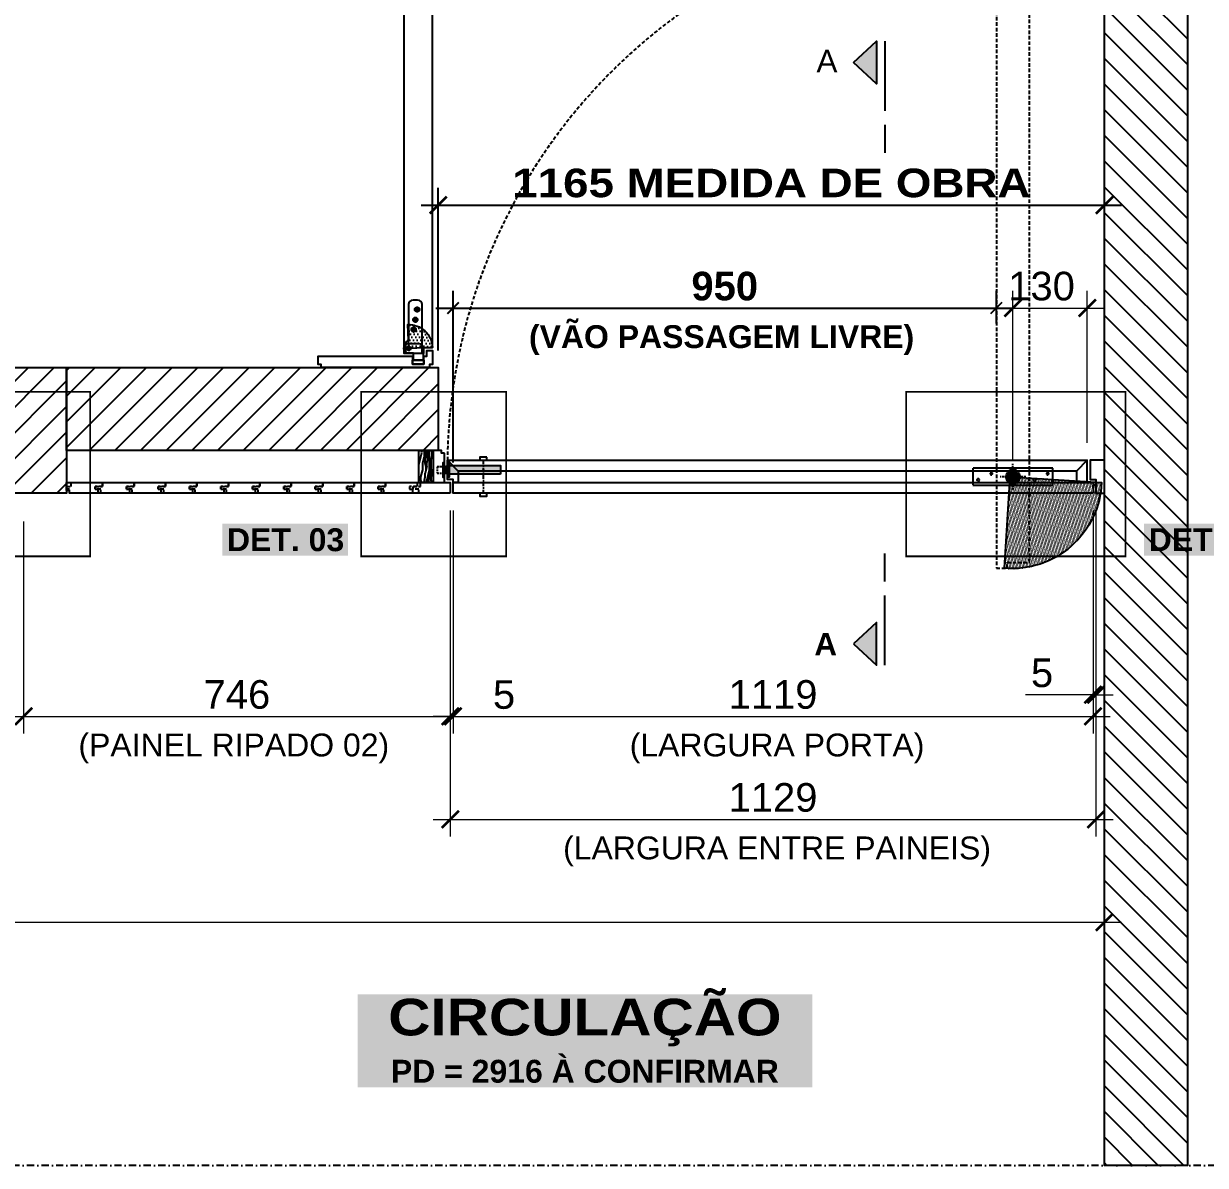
# Model space of a CAD drawing. Header units: millimetres. Extents: x -63251 to 507826, y 5339 to 217512.
# Drawn here: x 162408 to 164475, y 90783 to 92779 of the extents above; entities that cross this region are included whole.
import ezdxf

# ---------------------------------------------------------------- set-up
doc = ezdxf.new("R2010")
doc.units = ezdxf.units.MM
doc.header["$PDMODE"] = 3
for name, pattern in [('CONTINU', [0]), ('TRAÇO 1-1', [9.524999999999995, 6.349999999999998, -3.174999999999998]), ('TRAÇO E PONTO 1-1', [25.399999999999995, 12.7, -6.349999999999998, 0, -6.349999999999998])]:
    doc.linetypes.add(name, pattern=pattern)
for name, color, linetype in [('A-ANNO-DIMS', 7, 'Continuous'), ('COTAS', 9, 'Continuous'), ('DB 1475.24 - Amanda Rosales e Bruno Haidar - Terreo - Obra$0$ARQ-PISO-01', 8, 'Continuous'), ('DETALHE', 10, 'Continuous'), ('FERRAGEM', 3, 'Continuous'), ('HACHURA', 21, 'Continuous'), ('LAYOUT', 4, 'Continuous'), ('MARCENARIA', 4, 'Continuous'), ('MARCENARIA . M', 4, 'Continuous'), ('PAREDE', 94, 'Continuous'), ('PROJEÇÃO', 8, 'Continuous'), ('TEXTO', 105, 'Continuous'), ('TEXTO TRAÇO PONTO', 105, 'TRAÇO E PONTO 1-1')]:
    doc.layers.add(name, color=color, linetype=linetype)
doc.layers.add('ARQ-COTA', color=12, linetype='Continuous', lineweight=9)
doc.styles.add('MEDIDA OFICIAL', font='ariblk.ttf')
doc.styles.add('PADRÃO', font='arial.ttf')
doc.styles.add('PADRÃO NEGRITO', font='arialbd.ttf')
doc.dimstyles.new('1-20', dxfattribs={"dimscale": 20, "dimtxt": 2.5, "dimasz": 1.5, "dimexe": 1.5, "dimexo": 1.5, "dimtad": 1, "dimtxsty": 'PADRÃO', "dimblk": 'ARCHTICK', "dimcen": 2.5, "dimdle": 1.5, "dimclrd": 9, "dimclre": 9, "dimclrt": 6, "dimadec": 0, "dimazin": 0, "dimtfac": 1, "dimtmove": 0, "dimatfit": 3, "dimfxl": 1.25, "dimlwd": -1, "dimlwe": -1, "dimarcsym": 0})
doc.dimstyles.new('1-20 key pad', dxfattribs={"dimscale": 20, "dimtxt": 2.5, "dimasz": 1, "dimexe": 1.5, "dimexo": 1.5, "dimtad": 1, "dimtxsty": 'PADRÃO NEGRITO', "dimblk": 'ARCHTICK', "dimcen": 2.5, "dimdle": 1.5, "dimclrd": 9, "dimclre": 9, "dimclrt": 102, "dimazin": 0, "dimtfac": 1, "dimtmove": 0, "dimatfit": 3, "dimfxl": 1.25, "dimlwd": -1, "dimlwe": -1, "dimarcsym": 0})
doc.dimstyles.new('Med. Ofic.1-20', dxfattribs={"dimscale": 20, "dimtxt": 2.5, "dimasz": 1.5, "dimexe": 1.5, "dimexo": 1.5, "dimtad": 1, "dimtxsty": 'MEDIDA OFICIAL', "dimblk": 'ARCHTICK', "dimcen": 2.5, "dimdle": 1.5, "dimclrd": 9, "dimclre": 9, "dimclrt": 10, "dimadec": 0, "dimazin": 0, "dimtfac": 1, "dimtmove": 0, "dimatfit": 3, "dimfxl": 1.25, "dimlwd": -1, "dimlwe": -1, "dimarcsym": 0})

# ---------------------------------------------------------------- blocks, each defined once
blk = doc.blocks.new('*U131')
at = {"layer": 'MARCENARIA', "color": 8, "linetype": 'TRAÇO 1-1'}
blk.add_lwpolyline([(20.99999998696148, -2.499999990686774), (20.99999998696148, -9.499999998137355), (-33.99999999441206, -9.499999998137355), (-33.99999999441206, -2.499999990686774), (-21.00000002421439, -2.499999990686774), (-21.00000002421439, 2.500000009313226), (-25.99999998696148, 2.500000009313226), (-25.99999998696148, 9.499999998137355), (23.99999997578561, 9.499999998137355), (23.99999997578561, 2.500000009313226), (33.99999999441206, 2.500000009313226), (33.99999999441206, -2.499999990686774)], close=True, dxfattribs=at)
blk = doc.blocks.new('*U132')
at = {"layer": 'MARCENARIA', "color": 0, "linetype": 'ByBlock', "lineweight": -2, "transparency": 16777216}
for p in [(0, 0), (55, 0), (110, 0), (165, 0), (220, 0), (275, 0), (330, 0), (385, 0), (440, 0), (495, 0)]:
    blk.add_blockref('*U131', p, dxfattribs=at)
blk = doc.blocks.new('pivo geris')
at = {"transparency": 33554636}
h = blk.add_hatch(dxfattribs=at)
h.set_pattern_fill('DOTS', color=254)
h.set_pattern_definition([(0, (-34510.69790847076, -14758.76959455385), (0.79375, 1.5875), [0, -1.5875])])
edge = h.paths.add_edge_path()
edge.add_arc((2.328306436538696e-08, 0), 12.5, 0, 360)
at = {"layer": 'FERRAGEM', "color": 102, "linetype": 'TRAÇO 1-1', "ltscale": 0.1}
blk.add_lwpolyline([(-70.00000000005821, 14.99999999999636), (69.99999999994179, 14.99999999999636), (69.99999999994179, -15.00000000000364), (-70.00000000005821, -15.00000000000364)], close=True, dxfattribs=at)
for centre, radius in [((-60.75000000005821, 5.750000000021828), 2.25), ((-5.820766091346741e-11, 0), 12.5), ((-5.820766091346741e-11, 0), 7), ((37.75000017491402, 5.750000000021828), 2.25), ((-37.75000000005821, -5.750000000003638), 2.25), ((60.75000017491402, -5.750000000003638), 2.25)]:
    blk.add_circle(centre, radius, dxfattribs=at)
at = {"layer": 'LAYOUT', "color": 10, "linetype": 'TRAÇO 1-1', "ltscale": 0.5}
for p, q in [((-5.820766091346741e-11, -22.5), (-5.820766091346741e-11, 22.5)), ((-22.50000000005821, 0), (22.49999999994179, 0))]:
    blk.add_line(p, q, dxfattribs=at)
blk = doc.blocks.new('_ArchTick')
at = {"color": 0, "linetype": 'ByBlock', "const_width": 0.15}
blk.add_lwpolyline([(-0.5, -0.5), (0.5, 0.5)], dxfattribs=at)
blk = doc.blocks.new('*D133')
at = {"layer": 'ARQ-COTA', "color": 9, "transparency": 16777216}
for p, q in [((163154.0813350565, 91927.71500886959), (163154.0813350565, 91537.71473411085)), ((163159.0813350845, 91927.71500887926), (163159.0813350845, 91537.71473411085)), ((163154.0813350565, 91567.71473411085), (163124.0813350565, 91567.71473411085)), ((163154.0813350565, 91567.71473411085), (163159.0813350845, 91567.71473411085)), ((163159.0813350845, 91567.71473411085), (163277.2327675538, 91567.71473411085))]:
    blk.add_line(p, q, dxfattribs=at)
at = {"layer": 'Defpoints', "color": 0, "transparency": 16777216}
for p in [(163154.0813350565, 91957.71500886959), (163159.0813350845, 91957.71500887926), (163159.0813350845, 91567.71473411085)]:
    blk.add_point(p, dxfattribs=at)
at = {"layer": 'ARQ-COTA', "color": 9, "transparency": 16777216, "xscale": 30, "yscale": 30, "zscale": 30}
blk.add_blockref('_ArchTick', (163154.0813350565, 91567.71473411085), dxfattribs=at)
at = {"layer": 'ARQ-COTA', "color": 9, "transparency": 16777216, "xscale": 30, "yscale": 30, "zscale": 30, "rotation": 180}
blk.add_blockref('_ArchTick', (163159.0813350845, 91567.71473411085), dxfattribs=at)
at = {"layer": 'ARQ-COTA', "color": 6, "transparency": 16777216, "insert": (163248.1570513192, 91605.64106426091), "char_height": 50, "attachment_point": 5, "style": 'PADRÃO'}
blk.add_mtext('5', dxfattribs=at)
blk = doc.blocks.new('*D134')
at = {"layer": 'ARQ-COTA', "color": 9, "transparency": 16777216}
for p, q in [((163159.0813350845, 91927.71500887926), (163159.0813350845, 91537.71473411085)), ((164278.0807121345, 91927.7150088793), (164278.0807121345, 91537.71473411085)), ((163129.0813350845, 91567.71473411085), (164308.0807121345, 91567.71473411085))]:
    blk.add_line(p, q, dxfattribs=at)
at = {"layer": 'Defpoints', "color": 0, "transparency": 16777216}
for p in [(163159.0813350845, 91957.71500887926), (164278.0807121345, 91957.7150088793), (164278.0807121345, 91567.71473411085)]:
    blk.add_point(p, dxfattribs=at)
at = {"layer": 'ARQ-COTA', "color": 9, "transparency": 16777216, "xscale": 30, "yscale": 30, "zscale": 30, "rotation": 180}
blk.add_blockref('_ArchTick', (163159.0813350845, 91567.71473411085), dxfattribs=at)
at = {"layer": 'ARQ-COTA', "color": 9, "transparency": 16777216, "xscale": 30, "yscale": 30, "zscale": 30}
blk.add_blockref('_ArchTick', (164278.0807121345, 91567.71473411085), dxfattribs=at)
at = {"layer": 'ARQ-COTA', "color": 6, "transparency": 16777216, "insert": (163718.5810236095, 91605.74338349694), "char_height": 50, "attachment_point": 5, "style": 'PADRÃO'}
blk.add_mtext('1119', dxfattribs=at)
blk = doc.blocks.new('*D135')
at = {"layer": 'ARQ-COTA', "color": 9, "transparency": 16777216}
for p, q in [((164278.0807121345, 91927.7150088793), (164278.0807121345, 91575.64106426085)), ((164283.0807121342, 91927.7150088793), (164283.0807121342, 91575.64106426085)), ((164278.0807121345, 91605.64106426085), (164159.9292796651, 91605.64106426085)), ((164283.0807121342, 91605.64106426085), (164278.0807121345, 91605.64106426085)), ((164283.0807121342, 91605.64106426085), (164313.0807121342, 91605.64106426085))]:
    blk.add_line(p, q, dxfattribs=at)
at = {"layer": 'Defpoints', "color": 0, "transparency": 16777216}
for p in [(164278.0807121345, 91957.7150088793), (164283.0807121342, 91957.7150088793), (164283.0807121342, 91605.64106426085)]:
    blk.add_point(p, dxfattribs=at)
at = {"layer": 'ARQ-COTA', "color": 9, "transparency": 16777216, "xscale": 30, "yscale": 30, "zscale": 30}
blk.add_blockref('_ArchTick', (164278.0807121345, 91605.64106426085), dxfattribs=at)
at = {"layer": 'ARQ-COTA', "color": 9, "transparency": 16777216, "xscale": 30, "yscale": 30, "zscale": 30, "rotation": 180}
blk.add_blockref('_ArchTick', (164283.0807121342, 91605.64106426085), dxfattribs=at)
at = {"layer": 'ARQ-COTA', "color": 6, "transparency": 16777216, "insert": (164189.0049958998, 91643.56739441091), "char_height": 50, "attachment_point": 5, "style": 'PADRÃO'}
blk.add_mtext('5', dxfattribs=at)
blk = doc.blocks.new('*D136')
at = {"layer": 'ARQ-COTA', "color": 9, "transparency": 16777216}
for p, q in [((163154.0813350565, 91927.71500886959), (163154.0813350565, 91357.71473411085)), ((164283.0807121342, 91927.7150088793), (164283.0807121342, 91357.71473411085)), ((163124.0813350565, 91387.71473411085), (164313.0807121342, 91387.71473411085))]:
    blk.add_line(p, q, dxfattribs=at)
at = {"layer": 'Defpoints', "color": 0, "transparency": 16777216}
for p in [(163154.0813350565, 91957.71500886959), (164283.0807121342, 91957.7150088793), (164283.0807121342, 91387.71473411085)]:
    blk.add_point(p, dxfattribs=at)
at = {"layer": 'ARQ-COTA', "color": 9, "transparency": 16777216, "xscale": 30, "yscale": 30, "zscale": 30, "rotation": 180}
blk.add_blockref('_ArchTick', (163154.0813350565, 91387.71473411085), dxfattribs=at)
at = {"layer": 'ARQ-COTA', "color": 9, "transparency": 16777216, "xscale": 30, "yscale": 30, "zscale": 30}
blk.add_blockref('_ArchTick', (164283.0807121342, 91387.71473411085), dxfattribs=at)
at = {"layer": 'ARQ-COTA', "color": 6, "transparency": 16777216, "insert": (163718.5810235954, 91425.74338349694), "char_height": 50, "attachment_point": 5, "style": 'PADRÃO'}
blk.add_mtext('1129', dxfattribs=at)
blk = doc.blocks.new('*D137')
at = {"layer": 'A-ANNO-DIMS', "color": 9, "transparency": 16777216}
for p, q in [((163159.0813350845, 92011.71500873026), (163159.0813350845, 92311.70435554524)), ((164109.0811181402, 92254.69778668442), (164109.0811181402, 92311.70435554524)), ((163129.0813350845, 92281.70435554524), (164139.0811181402, 92281.70435554524))]:
    blk.add_line(p, q, dxfattribs=at)
at = {"layer": 'Defpoints', "color": 0, "transparency": 16777216}
for p in [(164109.0811181402, 92281.70435554524), (164109.0811181402, 92224.69778668442, 1.586003218996954e-08), (163159.0813350845, 91981.71500873026, 1.586003218996954e-08)]:
    blk.add_point(p, dxfattribs=at)
at = {"layer": 'A-ANNO-DIMS', "color": 9, "transparency": 16777216, "xscale": 20, "yscale": 20, "zscale": 20, "rotation": 180}
blk.add_blockref('_ArchTick', (163159.0813350845, 92281.70435554524), dxfattribs=at)
at = {"layer": 'A-ANNO-DIMS', "color": 9, "transparency": 16777216, "xscale": 20, "yscale": 20, "zscale": 20}
blk.add_blockref('_ArchTick', (164109.0811181402, 92281.70435554524), dxfattribs=at)
at = {"layer": 'A-ANNO-DIMS', "color": 102, "transparency": 16777216, "insert": (163634.0812266124, 92319.75005813733), "char_height": 50, "attachment_point": 5, "style": 'PADRÃO NEGRITO'}
blk.add_mtext('950', dxfattribs=at)
blk = doc.blocks.new('*D138')
at = {"layer": 'Defpoints', "color": 0, "transparency": 16777216}
for p in [(164298.0807121344, 92461.70435554536), (164298.0807121344, 92417.21760920004, 1.586003218996954e-08), (163133.0807121345, 92177.71500888334, 1.586003218996954e-08)]:
    blk.add_point(p, dxfattribs=at)
at = {"layer": 'MARCENARIA', "color": 9, "transparency": 16777216}
for p, q in [((163133.0807121345, 92207.71500888334), (163133.0807121345, 92491.70435554536)), ((164298.0807121344, 92447.21760920004), (164298.0807121344, 92491.70435554536))]:
    blk.add_line(p, q, dxfattribs=at)
at = {"layer": 'MARCENARIA', "color": 9, "linetype": 'Continuous', "transparency": 16777216}
blk.add_line((163103.0807121345, 92461.70435554536), (164328.0807121344, 92461.70435554536), dxfattribs=at)
at = {"layer": 'MARCENARIA', "color": 9, "transparency": 16777216, "xscale": 30, "yscale": 30, "zscale": 30, "rotation": 180}
blk.add_blockref('_ArchTick', (163133.0807121345, 92461.70435554536), dxfattribs=at)
at = {"layer": 'MARCENARIA', "color": 9, "transparency": 16777216, "xscale": 30, "yscale": 30, "zscale": 30}
blk.add_blockref('_ArchTick', (164298.0807121344, 92461.70435554536), dxfattribs=at)
at = {"layer": 'MARCENARIA', "color": 10, "transparency": 16777216, "insert": (163715.5807121344, 92500.0570158455), "char_height": 50, "attachment_point": 5, "style": 'MEDIDA OFICIAL'}
blk.add_mtext('1165 MEDIDA DE OBRA', dxfattribs=at)
blk = doc.blocks.new('*D139')
at = {"layer": 'ARQ-COTA', "color": 9, "transparency": 16777216}
for p, q in [((163154.0813350845, 91927.71500887926), (163154.0813350845, 91537.71473411085)), ((162408.0797297836, 91908.71500888302), (162408.0797297836, 91537.71473411085)), ((162378.0797297836, 91567.71473411085), (163184.0813350845, 91567.71473411085))]:
    blk.add_line(p, q, dxfattribs=at)
at = {"layer": 'Defpoints', "color": 0, "transparency": 16777216}
for p in [(162408.0797297836, 91938.71500888302), (163154.0813350845, 91957.71500887926), (163154.0813350845, 91567.71473411085)]:
    blk.add_point(p, dxfattribs=at)
at = {"layer": 'ARQ-COTA', "color": 9, "transparency": 16777216, "xscale": 30, "yscale": 30, "zscale": 30, "rotation": 180}
blk.add_blockref('_ArchTick', (162408.0797297836, 91567.71473411085), dxfattribs=at)
at = {"layer": 'ARQ-COTA', "color": 9, "transparency": 16777216, "xscale": 30, "yscale": 30, "zscale": 30}
blk.add_blockref('_ArchTick', (163154.0813350845, 91567.71473411085), dxfattribs=at)
at = {"layer": 'ARQ-COTA', "color": 6, "transparency": 16777216, "insert": (162781.080532434, 91605.74338349694), "char_height": 50, "attachment_point": 5, "style": 'PADRÃO'}
blk.add_mtext('746', dxfattribs=at)
blk = doc.blocks.new('*D141')
at = {"layer": 'ARQ-COTA', "color": 9, "transparency": 16777216}
for p, q in [((158768.0803779795, 91312.71473411095), (158768.0803779795, 91177.71473411085)), ((164298.0807121345, 91297.40933781856), (164298.0807121345, 91177.71473411085)), ((158738.0803779795, 91207.71473411085), (164328.0807121345, 91207.71473411085))]:
    blk.add_line(p, q, dxfattribs=at)
at = {"layer": 'Defpoints', "color": 0, "transparency": 16777216}
for p in [(158768.0803779795, 91342.71473411095), (164298.0807121345, 91327.40933781856), (164298.0807121345, 91207.71473411085)]:
    blk.add_point(p, dxfattribs=at)
at = {"layer": 'ARQ-COTA', "color": 9, "transparency": 16777216, "xscale": 30, "yscale": 30, "zscale": 30, "rotation": 180}
blk.add_blockref('_ArchTick', (158768.0803779795, 91207.71473411085), dxfattribs=at)
at = {"layer": 'ARQ-COTA', "color": 9, "transparency": 16777216, "xscale": 30, "yscale": 30, "zscale": 30}
blk.add_blockref('_ArchTick', (164298.0807121345, 91207.71473411085), dxfattribs=at)
at = {"layer": 'ARQ-COTA', "color": 6, "transparency": 16777216, "insert": (161533.080545057, 91245.76043670294), "char_height": 50, "attachment_point": 5, "style": 'PADRÃO'}
blk.add_mtext('5530', dxfattribs=at)
blk = doc.blocks.new('C 06')
at = {"layer": 'TEXTO', "linetype": 'CONTINU'}
blk.add_hatch(color=8, dxfattribs=at).paths.add_polyline_path([(-1945.967644206739, 2712.499006905159), (-1941.983608705104, 2708.198454997069), (-1937.99957320347, 2712.499006905159)])
for p, q in [((-1953.599573203388, 2714.059006905186), (-1958.799573203428, 2714.059006905186)), ((-1937.99957320347, 2714.059006905186), (-1950.99957320344, 2714.059006905186))]:
    blk.add_line(p, q, dxfattribs=at)
blk.add_lwpolyline([(-1941.983608705104, 2708.198454997069), (-1937.99957320347, 2712.499006905159), (-1945.967644206739, 2712.499006905159)], close=True, dxfattribs=at)
blk = doc.blocks.new('*D339')
at = {"layer": 'ARQ-COTA', "color": 9, "transparency": 16777216}
for p, q in [((164138.0807121345, 92016.7147341073), (164138.0807121345, 92311.70435554524)), ((164268.080089203, 92045.71473710948), (164268.080089203, 92311.70435554524)), ((164108.0807121345, 92281.70435554524), (164298.080089203, 92281.70435554524))]:
    blk.add_line(p, q, dxfattribs=at)
at = {"layer": 'Defpoints', "color": 0, "transparency": 16777216}
for p in [(164268.080089203, 92281.70435554524), (164268.080089203, 92015.71473710948), (164138.0807121345, 91986.7147341073)]:
    blk.add_point(p, dxfattribs=at)
at = {"layer": 'ARQ-COTA', "color": 9, "transparency": 16777216, "xscale": 30, "yscale": 30, "zscale": 30, "rotation": 180}
blk.add_blockref('_ArchTick', (164138.0807121345, 92281.70435554524), dxfattribs=at)
at = {"layer": 'ARQ-COTA', "color": 9, "transparency": 16777216, "xscale": 30, "yscale": 30, "zscale": 30}
blk.add_blockref('_ArchTick', (164268.080089203, 92281.70435554524), dxfattribs=at)
at = {"layer": 'ARQ-COTA', "color": 6, "transparency": 16777216, "insert": (164188.0804006687, 92319.75005813733), "char_height": 50, "attachment_point": 5, "style": 'PADRÃO'}
blk.add_mtext('130', dxfattribs=at)

msp = doc.modelspace()

# ---------------------------------------------------------------- hatches: boundary and pattern name
at = {"layer": 'DB 1475.24 - Amanda Rosales e Bruno Haidar - Terreo - Obra$0$ARQ-PISO-01'}
h = msp.add_hatch(dxfattribs=at)
h.set_pattern_fill('ANSI31', color=256, scale=10, angle=270)
h.set_pattern_definition([(315, (61409.52357662536, 245671.2276514949), (22.45064030267289, 22.45064030267287), [])])
h.paths.add_polyline_path([(164443.0807121344, 93257.71500888333), (164298.0807121344, 93257.71500888333), (164298.0807121345, 90782.71500888326), (164443.0807121345, 90782.71500888326)])
h = msp.add_hatch(dxfattribs=at)
h.set_pattern_fill('ANSI31', color=256, scale=10, angle=360)
h.set_pattern_definition([(45, (-3692.028551281604, 335.7259495370963), (-22.45064030267288, 22.45064030267289), [])])
h.paths.add_polyline_path([(162483.0807121345, 92177.71500888327), (162348.0807121345, 92177.71500888321), (162348.0807121345, 91957.71500888315), (162483.0807121345, 91957.71500888321)])
h = msp.add_hatch(dxfattribs=at)
h.set_pattern_fill('ANSI31', color=256, scale=10, angle=360)
h.set_pattern_definition([(45, (9344.834803660982, -10855.84212662582), (-22.45064030267288, 22.45064030267289), [])])
h.paths.add_polyline_path([(163133.0807121345, 92032.71500888332), (163133.0807121345, 92177.71500888334), (162483.0807121345, 92177.71500888327), (162483.0807121345, 92032.71500888324)])
at = {"layer": 'FERRAGEM', "ltscale": 0.3}
h = msp.add_hatch(dxfattribs=at)
h.set_pattern_fill('DOTS', color=254, scale=0.7500000000000001, angle=180)
h.set_pattern_definition([(180, (61975.34686639336, 247805.0161734922), (-0.5953125000000005, -1.190625), [0, -1.190625])])
h.paths.add_polyline_path([(163144.0807121531, 92011.21501314647), (163141.0807121531, 92011.21501314647), (163141.080712153, 91986.2150131465), (163144.080712153, 91986.2150131465)])
h = msp.add_hatch(dxfattribs=at)
h.set_pattern_fill('DOTS', color=254, scale=0.7500000000000001, angle=180)
h.set_pattern_definition([(180, (284978.2009985559, 121321.619933094), (-0.5953125000000011, -1.190624999999999), [0, -1.190625])])
h.paths.add_polyline_path([(163149.9307121531, 92001.06224523978, 0.2887014688389458), (163145.930712153, 92002.71794938129), (163145.930712153, 92004.35925800297, -0.1879684351344374), (163149.9307121531, 92003.33491574287)])
h.paths.add_polyline_path([(163149.053212153, 92001.96401314648), (163145.930712153, 92001.96401314648), (163145.930712153, 92002.71794938129, -0.2061390597281576)], flags=17)
h.paths.add_polyline_path([(163149.9307121531, 91996.36778105314, -0.07792489231585041), (163149.0532121531, 91995.46601314646), (163145.930712153, 91995.46601314646), (163145.930712153, 91997.25730650751, 0.5497190547837687), (163148.2274127134, 91998.71501314647, 0.5497190547687419), (163145.930712153, 92000.17271978552), (163145.930712153, 92001.96401314648), (163149.053212153, 92001.96401314648, -0.07792489232026405), (163149.9307121531, 92001.06224523978)])
h.paths.add_polyline_path([(163148.2274127134, 91998.71501314647, -0.5497190547837687), (163145.930712153, 91997.25730650751), (163145.930712153, 92000.17271978552, -0.549719054769267)], flags=17)
h.paths.add_polyline_path([(163145.930712153, 91994.71207691166), (163145.930712153, 91995.46601314646), (163149.0532121531, 91995.46601314646, -0.2061390597358668)], flags=17)
h.paths.add_polyline_path([(163149.9307121531, 91994.09511055013, -0.1879684351448442), (163145.930712153, 91993.07076828998), (163145.930712153, 91994.71207691166, 0.2887014688423066), (163149.9307121531, 91996.36778105314), (163149.9307121531, 91995.46601314646)])
at = {"layer": 'HACHURA', "ltscale": 0.3}
h = msp.add_hatch(dxfattribs=at)
h.set_pattern_fill('LEGNO1', color=8, scale=60, angle=90, pattern_type=2)
h.set_pattern_definition([(90, (-641.6539850912523, 10212.77357252499), (-60, 3.67394039744206e-15), [12, -18, 6, -24]), (90, (-643.1539850912523, 10254.77357252499), (-60, 3.67394039744206e-15), [12, -48]), (90, (-646.1539850912523, 10248.77357252499), (-60, 3.67394039744206e-15), [6, -54]), (90, (-647.6539850912523, 10215.77357252499), (-60, 3.67394039744206e-15), [3, -42, 3, -12]), (90, (-650.6539850912523, 10236.77357252499), (-60, 3.67394039744206e-15), [12, -18, 3, -27]), (90, (-652.1539850912523, 10221.77357252499), (-60, 3.67394039744206e-15), [9, -51]), (90, (-653.6539850912523, 10236.77357252499), (-60, 3.67394039744206e-15), [18, -42]), (90, (-655.1539850912523, 10218.77357252499), (-60, 3.67394039744206e-15), [12, -48]), (90, (-656.6539850912523, 10242.77357252499), (-60, 3.67394039744206e-15), [30, -30]), (90, (-659.6539850912523, 10224.77357252499), (-60, 3.67394039744206e-15), [6, -18, 12, -24]), (90, (-661.1539850912523, 10266.77357252499), (-60, 3.67394039744206e-15), [12, -48]), (90, (-662.6539850912523, 10254.77357252499), (-60, 3.67394039744206e-15), [6, -54]), (90, (-664.1539850912523, 10242.77357252499), (-60, 3.67394039744206e-15), [6, -54]), (90, (-665.6539850912523, 10212.77357252499), (-60, 3.67394039744206e-15), [12, -48]), (90, (-667.1539850912523, 10242.77357252499), (-60, 3.67394039744206e-15), [12, -48]), (90, (-670.1539850912523, 10242.77357252499), (-60, 3.67394039744206e-15), [12, -12, 12, -24]), (90, (-673.1539850912523, 10230.77357252499), (-60, 3.67394039744206e-15), [6, -30, 12, -12]), (90, (-674.6539850912523, 10242.77357252499), (-60, 3.67394039744206e-15), [18, -42]), (90, (-677.6539850912523, 10242.77357252499), (-60, 3.67394039744206e-15), [12, -48]), (90, (-679.1539850912523, 10218.77357252499), (-60, 3.67394039744206e-15), [18, -24, 6, -12]), (90, (-682.1539850912523, 10218.77357252499), (-60, 3.67394039744206e-15), [30, -30]), (90, (-683.6539850912523, 10254.77357252499), (-60, 3.67394039744206e-15), [6, -54]), (90, (-685.1539850912523, 10236.77357252499), (-60, 3.67394039744206e-15), [12, -48]), (90, (-686.6539850912523, 10224.77357252499), (-60, 3.67394039744206e-15), [6, -24, 6, -24]), (90, (-688.1539850912523, 10218.77357252499), (-60, 3.67394039744206e-15), [6, -18, 12, -24]), (90, (-689.6539850912523, 10230.77357252499), (-60, 3.67394039744206e-15), [6, -30, 6, -18]), (90, (-691.1539850912523, 10242.77357252499), (-60, 3.67394039744206e-15), [18, -42]), (90, (-694.1539850912523, 10218.77357252499), (-60, 3.67394039744206e-15), [12, -48]), (90, (-695.6539850912523, 10248.77357252499), (-60, 3.67394039744206e-15), [6, -54]), (90, (-697.1539850912523, 10260.77357252499), (-60, 3.67394039744206e-15), [6, -54]), (104.03624347, (-646.1539850912523, 10254.77357252499), (2.194258451816778e-09, 59.99999999828779), [6.180000000000001, -241.20633156]), (104.03624347, (-659.6539850912523, 10260.77357252499), (2.194258451816778e-09, 59.99999999828779), [6.180000000000001, -241.20633156]), (104.03624347, (-695.6539850912523, 10254.77357252499), (2.194258451816778e-09, 59.99999999828779), [6.180000000000001, -241.20633156]), (104.03624347, (-673.1539850912523, 10236.77357252499), (2.194258451816778e-09, 59.99999999828779), [6.180000000000001, -241.20633156]), (104.03624347, (-682.1539850912523, 10248.77357252499), (2.194258451816778e-09, 59.99999999828779), [6.180000000000001, -241.20633156]), (104.03624347, (-677.6539850912523, 10254.77357252499), (2.194258451816778e-09, 59.99999999828779), [6.180000000000001, -241.20633156]), (104.03624347, (-688.1539850912523, 10224.77357252499), (2.194258451816778e-09, 59.99999999828779), [6.180000000000001, -241.20633156]), (104.03624347, (-685.1539850912523, 10248.77357252499), (2.194258451816778e-09, 59.99999999828779), [6.180000000000001, -241.20633156]), (104.03624347, (-662.6539850912523, 10260.77357252499), (2.194258451816778e-09, 59.99999999828779), [12.36, -235.02633156]), (104.03624347, (-667.1539850912523, 10254.77357252499), (2.194258451816778e-09, 59.99999999828779), [12.36, -235.02633156]), (104.03624347, (-670.1539850912523, 10254.77357252499), (2.194258451816778e-09, 59.99999999828779), [12.36, -235.02633156]), (255.9637565300001, (-650.6539850912523, 10236.77357252499), (2.194271087950427e-09, -59.99999999828779), [6.180000000000001, -12.36, 6.180000000000001, -222.66633156]), (255.9637565300001, (-659.6539850912523, 10224.77357252499), (2.194271087950427e-09, -59.99999999828779), [6.180000000000001, -241.20633156]), (255.9637565300001, (-686.6539850912523, 10224.77357252499), (2.194271087950427e-09, -59.99999999828779), [12.36, -235.02633156]), (284.03624347, (-643.1539850912523, 10254.77357252499), (-2.194265113154926e-09, -59.99999999828779), [6.180000000000001, -241.20633156]), (75.96375652999997, (-643.1539850912523, 10266.77357252499), (-2.194236115925151e-09, 59.9999999982878), [6.180000000000001, -241.20633156]), (75.96375652999997, (-664.1539850912523, 10248.77357252499), (-2.194236115925151e-09, 59.9999999982878), [6.180000000000001, -241.20633156]), (75.96375652999997, (-674.6539850912523, 10260.77357252499), (-2.194236115925151e-09, 59.9999999982878), [6.180000000000001, -241.20633156]), (75.96375652999997, (-679.1539850912523, 10236.77357252499), (-2.194236115925151e-09, 59.9999999982878), [6.180000000000001, -241.20633156]), (75.96375652999997, (-686.6539850912523, 10230.77357252499), (-2.194236115925151e-09, 59.9999999982878), [6.180000000000001, -241.20633156]), (75.96375652999997, (-689.6539850912523, 10236.77357252499), (-2.194236115925151e-09, 59.9999999982878), [6.180000000000001, -241.20633156]), (75.96375652999997, (-679.1539850912523, 10236.77357252499), (-2.194236115925151e-09, 59.9999999982878), [6.180000000000001, -241.20633156]), (75.96375652999997, (-688.1539850912523, 10254.77357252499), (-2.194236115925151e-09, 59.9999999982878), [24.72, -222.66633156]), (75.96375652999997, (-647.6539850912523, 10218.77357252499), (-2.194236115925151e-09, 59.9999999982878), [24.72, -222.66633156]), (75.96375652999997, (-652.1539850912523, 10224.77357252499), (-2.194236115925151e-09, 59.9999999982878), [24.72, -222.66633156]), (75.96375652999997, (-655.1539850912523, 10230.77357252499), (-2.194236115925151e-09, 59.9999999982878), [6.180000000000001, -12.36, 12.36, -216.48633156]), (75.96375652999997, (-659.6539850912523, 10230.77357252499), (-2.194236115925151e-09, 59.9999999982878), [12.36, -12.36, 12.36, -210.30633156]), (75.96375652999997, (-665.6539850912523, 10224.77357252499), (-2.194236115925151e-09, 59.9999999982878), [24.72, -222.66633156]), (75.96375652999997, (-670.1539850912523, 10218.77357252499), (-2.194236115925151e-09, 59.9999999982878), [24.72, -222.66633156]), (75.96375652999997, (-673.1539850912523, 10218.77357252499), (-2.194236115925151e-09, 59.9999999982878), [24.72, -222.66633156]), (75.96375652999997, (-691.1539850912523, 10260.77357252499), (-2.194236115925151e-09, 59.9999999982878), [6.180000000000001, -241.20633156]), (75.96376753, (-697.1539850912523, 10266.77357252499), (-1.152136731818e-05, 59.99999999828668), [12.36, -235.02633156]), (75.96376753, (-694.1539850912523, 10230.77357252499), (-1.152136731818e-05, 59.99999999828668), [12.36, -235.02633156]), (75.96375753000005, (-641.6539850912523, 10224.77357252499), (-1.049391818098498e-06, 59.99999999828778), [24.72, -222.66633156]), (75.96375753000005, (-683.6539850912523, 10260.77357252499), (-1.049391818098498e-06, 59.99999999828778), [18.54, -228.84633156]), (75.96375753000005, (-679.1539850912523, 10266.77357252499), (-1.049391818098498e-06, 59.99999999828778), [37.08, -210.30633156])])
h.paths.add_polyline_path([(163124.0807121558, 91996.7150175664), (163124.0807127939, 92032.71500888332), (163099.0807127939, 92032.71500888332), (163099.0807127924, 91976.715008879), (163124.0807127924, 91976.71500887601)])
at = {"layer": 'HACHURA', "ltscale": 0.1}
h = msp.add_hatch(color=8, dxfattribs=at)
h.dxf.hatch_style = 1
h.paths.add_polyline_path([(163242.0805341126, 91991.21501314647), (163152.0805341126, 91991.21501314647), (163152.0805341126, 92006.21501314647), (163242.0805341126, 92006.21501314647)])
h.paths.add_polyline_path([(163149.080712153, 91986.2150131465), (163149.0807121531, 92011.2150131465), (163152.1555341125, 92011.2150131465), (163152.0805341126, 91986.2150131465)])
at = {"layer": 'MARCENARIA'}
h = msp.add_hatch(dxfattribs=at)
h.set_pattern_fill('DOTS', color=8, scale=0.5, angle=89.99999999999999)
h.set_pattern_definition([(90, (178116.8392957862, 58977.31362889498), (-0.7937499999999998, 0.3968750000000003), [0, -0.79375])])
edge = h.paths.add_edge_path()
edge.add_arc((163096.0647528539, 92279.21259772849), 4.000306503922528, 630, 990, ccw=False)
h = msp.add_hatch(dxfattribs=at)
h.set_pattern_fill('DOTS', color=8, scale=3.673915750624608, angle=115.5217806331207)
h.set_pattern_definition([(115.5217806331206, (192336.9939715473, 72930.94822256886), (-6.519674808681685, 0.118726659301281), [0, -5.83234125411655])])
h.paths.add_polyline_path([(163123.08042496, 92212.71587016918), (163081.5621172476, 92211.21571679176), (163080.0589926824, 92252.73391704187, -0.4142345229652519)])
h = msp.add_hatch(dxfattribs=at)
h.set_pattern_fill('DOTS', color=8, scale=0.5, angle=89.99999999999999)
h.set_pattern_definition([(90, (178110.8345537326, 59012.31409538013), (-0.7937499999999998, 0.3968750000000003), [0, -0.79375])])
edge = h.paths.add_edge_path()
edge.add_arc((163090.0600108003, 92244.21213124333), 3.997447665273352, 630, 990, ccw=False)
h = msp.add_hatch(dxfattribs=at)
h.set_pattern_fill('DOTS', color=8, scale=0.5, angle=89.99999999999999)
h.set_pattern_definition([(90, (178113.8374925416, 58995.31410037191), (-0.7937499999999998, 0.3968750000000003), [0, -0.79375])])
edge = h.paths.add_edge_path()
edge.add_arc((163093.0629496093, 92261.21212625156), 3.999412936503824, 630, 990, ccw=False)
h = msp.add_hatch(dxfattribs=at)
h.set_pattern_fill('DOTS', color=8, scale=0.5, angle=89.99999999999999)
h.set_pattern_definition([(90, (178102.3366601799, 59045.31050956238), (-0.7937499999999998, 0.3968750000000003), [0, -0.79375])])
edge = h.paths.add_edge_path()
edge.add_arc((163081.5621172475, 92211.2157170612), 3.500000067462679, 630, 990, ccw=False)
at = {"layer": 'MARCENARIA . M'}
h = msp.add_hatch(dxfattribs=at)
h.set_pattern_fill('DOTS', color=10, scale=1.734087002014537, angle=162.6157998987669)
h.set_pattern_definition([(162.6157998987666, (160969.6376357852, 49188.85567830757), (-2.136053900569608, -2.215872943351), [0, -2.752863115698077])])
edge = h.paths.add_edge_path()
edge.add_line((164133.0807121344, 91986.7147341073), (164123.0809869065, 91826.71473410745))
edge.add_arc((164136.1863066669, 91983.19496787363), 157.0280642609932, -94.78738589696434, -2.365051930081949)
edge.add_line((164293.0806123285, 91976.7150128936), (164133.0807121344, 91986.71473410729))

# ---------------------------------------------------------------- linework, layer by layer
at = {"layer": 'DETALHE', "linetype": 'TRAÇO 1-1', "ltscale": 0.4, "const_width": 3, "elevation": -1.586003218996954e-08}
for points in [[(162524.6110630664, 92135.14581744334), (162242.3817673741, 92135.14581744334), (162242.3817673741, 91847.5700122177), (162524.6110630664, 91847.5700122177)], [(163251.9983405297, 92135.14581744334), (162998.29014361, 92135.14581744334), (162998.29014361, 91847.5700122177), (163251.9983405297, 91847.5700122177)], [(164335.1000470005, 92135.14581744334), (163951.2023848284, 92135.14581744334), (163951.2023848284, 91847.5700122177), (164335.1000470005, 91847.5700122177)]]:
    msp.add_lwpolyline(points, close=True, dxfattribs=at)
at = {"layer": 'FERRAGEM'}
msp.add_lwpolyline([(163099.0807127939, 92032.71500888332), (163124.0807127939, 92032.71500888332), (163124.0807127924, 91976.71500887601), (163099.0807127924, 91976.71500887601)], close=True, dxfattribs=at)
at = {"layer": 'FERRAGEM', "ltscale": 0.3}
for points in [[(163144.0807121531, 92011.21501314647), (163141.0807121531, 92011.21501314647), (163141.080712153, 91986.2150131465), (163144.080712153, 91986.2150131465)], [(163149.080712153, 91986.2150131465), (163149.080712153, 92011.2150131465), (163152.0805341126, 92011.2150131465), (163152.0805341126, 91986.2150131465)], [(163242.0805341126, 91991.21501314647), (163152.0805341126, 91991.21501314647), (163152.0805341126, 92006.21501314647), (163242.0805341126, 92006.21501314647)]]:
    msp.add_lwpolyline(points, close=True, dxfattribs=at)
at = {"layer": 'FERRAGEM', "color": 8, "ltscale": 0.3}
msp.add_lwpolyline([(163144.080712153, 92001.88735037639, 0.4808757359325398), (163144.080712153, 91995.54267591656, 0.4808757359325398)], format="xyb", dxfattribs=at)
at = {"layer": 'FERRAGEM', "ltscale": 0.3}
for points in [[(163149.053212153, 92001.96401314648), (163144.1797121529, 92001.96401314648)], [(163144.179712153, 91995.46601314646), (163149.0532121531, 91995.46601314646)]]:
    msp.add_lwpolyline(points, dxfattribs=at)
at = {"layer": 'FERRAGEM', "color": 10, "ltscale": 0.3, "const_width": 0.2}
for points in [[(163212.0805341126, 91996.2150131465), (163212.0805341126, 92001.2150131465)], [(163214.5805341126, 91998.7150131465), (163209.5805341126, 91998.7150131465)]]:
    msp.add_lwpolyline(points, dxfattribs=at)
at = {"layer": 'FERRAGEM', "color": 8, "ltscale": 0.3}
msp.add_arc((163146.616462153, 91998.71501314647), 5.685749999992996, 116.4862722811746, 243.5137277188253, dxfattribs=at)
at = {"layer": 'FERRAGEM', "ltscale": 0.3}
for centre, radius, start, end in [((163146.616462153, 91998.71501314624), 5.685750000232252, 64.31595917821302, 116.4862722811746), ((163146.6164621529, 91998.71501314633), 4.06125000014144, 52.64358767901844, 128.636455791389), ((163146.6164621531, 91998.71501314642), 1.610950560323545, 197.5756399159013, 162.4243600840987), ((163146.616462153, 91998.71501314653), 4.061250000084721, 231.3635442044441, 307.3564123168128), ((163146.616462153, 91998.71501314642), 5.685749999940652, 243.5137277188253, 295.6840408217868), ((163146.6164621531, 91998.71501314642), 1.61095056032426, 162.4243600840987, 197.5756399159013)]:
    msp.add_arc(centre, radius, start, end, dxfattribs=at)
at = {"layer": 'LAYOUT', "color": 9, "linetype": 'TRAÇO 1-1', "ltscale": 0.5}
for p, q in [((163141.080712153, 92004.21501314647), (163141.080712153, 91993.21501314647)), ((163144.080712153, 92004.21501314647), (163144.080712153, 91993.21501314647))]:
    msp.add_line(p, q, dxfattribs=at)
at = {"layer": 'LAYOUT', "color": 4, "ltscale": 0.1}
for points in [[(163218.0805171425, 92020.71503810615), (163206.0805171425, 92020.71503810615), (163206.0805171425, 92015.7150381054), (163218.0805171425, 92015.7150381054)], [(163218.0805358989, 91957.71502287195), (163206.0805358989, 91957.71502287195), (163206.0805358989, 91952.71502287117), (163218.0805358989, 91952.71502287117)]]:
    msp.add_lwpolyline(points, close=True, dxfattribs=at)
at = {"layer": 'LAYOUT', "color": 9, "linetype": 'TRAÇO 1-1', "ltscale": 0.5}
msp.add_lwpolyline([(163144.0807121529, 92004.21501314647), (163131.0807121531, 92004.21501314647), (163131.0807121531, 91993.21501314647), (163144.0807121529, 91993.21501314647)], dxfattribs=at)
at = {"layer": 'MARCENARIA', "color": 8}
msp.add_line((162408.0797298369, 91957.21500888269), (162408.0797298369, 91957.71500888315), dxfattribs=at)
for points in [[(163123.0807054133, 93042.71500888329), (163099.1183909487, 93042.71500888329), (163099.1183909487, 93052.71424508495), (163073.0804669405, 93052.71577268162), (163073.0804669405, 92202.71559616156), (163108.0808803399, 92202.71587662732), (163108.0806025661, 92212.71587662726), (163123.08042496, 92212.71587016912), (163123.0807054133, 93042.81848755236)], [(163101.2659005419, 92279.21211293167), (163090.8648048778, 92279.21246906383)], [(163096.0641352993, 92284.41247343401), (163096.0637792005, 92274.01235605219)], [(163098.2644757402, 92261.21243722564), (163087.8633800761, 92261.2127933578)], [(163090.0631325334, 92249.41170062487), (163090.0627763676, 92239.00962667879)], [(163093.0631276587, 92266.41218487501), (163093.0627715599, 92256.01206749318)], [(163095.7785739631, 92244.21195300903), (163085.3774782991, 92244.21230914119)], [(163118.0807054133, 92177.71587662726), (162928.0806609562, 92177.71587662726), (162928.0806609562, 92182.71587662726), (162923.0806609564, 92182.7159072882), (162923.0807529463, 92197.71707853595), (163088.06210006, 92197.71677805875), (163088.06210006, 92183.71570541781), (163108.06210006, 92183.71570541781), (163108.06210006, 92197.7164775816), (163113.080741453, 92197.71587662726), (163113.080741453, 92207.71587662726), (163123.0807054132, 92207.71587662726), (163123.0807054133, 92182.71587662726), (163118.0807054133, 92182.71587662726), (163118.0807054133, 92177.71587662726)], [(163086.7636440109, 92211.23449836085), (163076.3625483468, 92211.23485449301)], [(163081.5622959294, 92216.43424601022), (163081.5619398306, 92206.0341286284)], [(163081.5622664501, 92215.57328187629), (163081.5619681658, 92206.86167946017)]]:
    msp.add_lwpolyline(points, dxfattribs=at)
for points in [[(163076.0621001299, 92219.71580912535), (163076.0621001299, 92202.71581343598), (163105.0621044406, 92202.71581343598), (163105.0621044406, 92287.71581343598, 0.414213562373095), (163097.0621044406, 92295.71581343598), (163089.0621044406, 92295.71581343598, 0.4142135623730969), (163081.0621044406, 92287.71581343598), (163081.0621044406, 92224.71581343598, 0.4142135623731218)], [(163106.56210006, 92211.21570541781), (163106.56210006, 92190.71570541781), (163089.56210006, 92190.71570541781), (163089.56210006, 92202.71570541781), (163081.56210006, 92202.71570541781, -0.9999999999999999), (163081.56210006, 92219.71570541781), (163098.06210006, 92219.71570541781, -0.414213562373095)]]:
    msp.add_lwpolyline(points, format="xyb", close=True, dxfattribs=at)
msp.add_lwpolyline([(163123.0839676351, 92212.71599817423), (163081.5621172476, 92211.21571679176), (163080.0589926825, 92252.73391704187, -0.414245366096158), (163123.0804804674, 92212.71433315727)], format="xyb", dxfattribs=at)
msp.add_lwpolyline([(163108.06210006, 92190.71570541781), (163108.06210006, 92183.71570541781), (163088.06210006, 92183.71570541781), (163088.06210006, 92190.71570541781)], close=True, dxfattribs=at)
at = {"layer": 'MARCENARIA'}
for points in [[(163144.0807127939, 92027.71500888332), (163139.0807127939, 92027.71500888332), (163139.0807127939, 92032.71500888332), (163124.0807127939, 92032.71500888332), (163124.0807127924, 91976.71500887601), (163144.0807127752, 91976.71500887777)], [(164249.0803638702, 91996.7150117767), (163168.0807121531, 91996.71501756269), (163149.0807121531, 92015.71501756269), (164268.080089203, 92015.71501756266)], [(163149.0807121531, 92015.71501756269), (163168.0807121531, 91996.71501756269), (163168.0807114936, 91976.7150115586), (163159.0813350845, 91976.7150088793), (163159.0813350845, 91981.71500873026), (163149.080712153, 91981.71500873026)], [(164268.080089203, 92015.71473710948), (164249.080089203, 91996.71473710948), (164249.0800898625, 91976.71473110538), (164268.0800892031, 91976.71473110541)], [(164273.0807121344, 92015.71501756266), (164273.0807121344, 92015.71501756266), (164273.0807121344, 92015.71501756266), (164273.0807121342, 91981.71500887927), (164283.0807121342, 91981.71500887928), (164283.0807121342, 91957.7150088793), (164298.0807121344, 91957.7150088793), (164298.0807121345, 92015.71501756263)], [(163154.0813350565, 91957.71500886959), (162488.0807121533, 91957.71500887537), (162488.0807121533, 91962.71500887557), (162483.0807121345, 91962.71500887557), (162483.0807121345, 91976.71500887557), (163154.0813350565, 91976.71500886959)], [(164278.0807121345, 91957.7150088793), (163159.0813350845, 91957.71500887926), (163159.0813350845, 91976.71500887926), (164278.0807121345, 91976.7150088793)]]:
    msp.add_lwpolyline(points, close=True, dxfattribs=at)
at = {"layer": 'MARCENARIA', "color": 8, "linetype": 'TRAÇO 1-1'}
for points in [[(162491.0813350919, 91976.71500886067), (162546.0813350733, 91976.71500886812), (162546.0813350733, 91969.71500886067), (162533.0813351031, 91969.71500886067), (162533.0813351031, 91964.71500886067), (162538.0813350659, 91964.71500886067), (162538.0813350659, 91957.71500887185), (162488.0813351031, 91957.71500887185), (162488.0813351031, 91964.71500886067), (162483.0807121345, 91964.71500886067), (162483.0807121345, 91969.71500886067), (162491.0813350919, 91969.71500886067)], [(162546.0813350919, 91976.71500886812), (162601.0813350733, 91976.71500887557), (162601.0813350733, 91969.71500886812), (162588.0813351031, 91969.71500886812), (162588.0813351031, 91964.71500886812), (162593.0813350659, 91964.71500886812), (162593.0813350659, 91957.7150088793), (162543.0813351031, 91957.7150088793), (162543.0813351031, 91964.71500886812), (162533.0813350845, 91964.71500886812), (162533.0813350845, 91969.71500886812), (162546.0813350919, 91969.71500886812)], [(163102.0813350733, 91969.71500886812), (163102.0813350733, 91976.71500887557), (163154.0813350659, 91976.7150088793), (163154.0813350472, 91957.7150088793), (163099.0813350845, 91957.7150088793), (163099.0813350845, 91964.71500886812), (163089.0813350659, 91964.71500886812), (163089.0813350659, 91969.71500886812)]]:
    msp.add_lwpolyline(points, close=True, dxfattribs=at)
at = {"layer": 'MARCENARIA', "color": 8}
for centre, radius in [((163096.0641732617, 92279.2131770372), 3.999726869755961), ((163096.0643744277, 92279.21229103128), 2.250368289408312), ((163090.0622900171, 92244.21181728401), 3.999726869757812), ((163093.0632634491, 92261.21288847482), 3.999726869754398), ((163093.0633667871, 92261.21200247227), 2.250368289408312), ((163090.0635149107, 92244.21088579438), 2.249533313915948), ((163081.5621172475, 92211.21571699368), 3.5), ((163081.5621172475, 92211.21571699368), 2.5), ((163081.5621172475, 92211.21571699368), 1.5)]:
    msp.add_circle(centre, radius, dxfattribs=at)
at = {"layer": 'MARCENARIA . M', "color": 10}
msp.add_lwpolyline([(164123.0809869065, 91826.7147341074), (164133.0807121345, 91986.7147341073), (164293.0806123285, 91976.7150128936, -0.4266513306777683)], format="xyb", close=True, dxfattribs=at)
at = {"layer": 'PAREDE'}
for points in [[(164443.0807121344, 93257.71500888333), (164443.0807121345, 90782.71500888326), (164298.0807121345, 90782.71500888326), (164298.0807121344, 93257.71500888333)], [(162348.0807121345, 92177.71500888321), (162483.0807121345, 92177.71500888327), (162483.0807121345, 91957.71500888321), (162348.0807121345, 91957.71500888315)], [(162483.0807121345, 92177.71500888327), (163133.0807121345, 92177.71500888334), (163133.0807121345, 92032.71500888332), (162483.0807121345, 92032.71500888324)]]:
    msp.add_lwpolyline(points, close=True, dxfattribs=at)
at = {"layer": 'PROJEÇÃO', "color": 21, "linetype": 'TRAÇO 1-1'}
msp.add_lwpolyline([(164167.0809955898, 92981.71473408869), (164133.0813643177, 92981.71511164895), (164133.0813643177, 92971.7144887175), (164109.0813644667, 92971.7144887175), (164109.0809869065, 91826.7147341074), (164128.0809869065, 91826.7147341074), (164128.0807091326, 91836.7153570388), (164167.0807151367, 91836.71535703886), (164167.0967505095, 92981.71473391372)], dxfattribs=at)
msp.add_arc((164128.5951928242, 92002.11651457295), 979.6088694616608, 89.73760997963491, 179.2046194369388, dxfattribs=at)
at = {"layer": 'TEXTO', "color": 10, "linetype": 'TRAÇO E PONTO 1-1', "ltscale": 0.5}
msp.add_line((163212.0805358989, 91957.71502287195), (163212.0805186311, 92015.71503631906), dxfattribs=at)
at = {"layer": 'TEXTO TRAÇO PONTO'}
msp.add_line((164568.4082782737, 90782.71500888326), (158475.7805163783, 90782.71500888326), dxfattribs=at)

# ---------------------------------------------------------------- block references
at = {"layer": 'MARCENARIA', "xscale": -1}
msp.add_blockref('pivo geris', (164138.0807121344, 91986.7147341073), dxfattribs=at)
at = {"layer": 'MARCENARIA', "rotation": 180}
msp.add_blockref('*U132', (163062.0813350789, 91967.21500887744), dxfattribs=at)
at = {"layer": 'TEXTO', "yscale": 9.375, "zscale": 9.375, "rotation": 270}
for p, xscale in [((138469.7489699506, 110917.0322352331), -9.375), ((138469.7489699506, 73488.49098025347), 9.375)]:
    msp.add_blockref('C 06', p, dxfattribs=dict(at, xscale=xscale))

# ---------------------------------------------------------------- texts
at = {"layer": 'COTAS', "color": 6, "char_height": 40, "attachment_point": 2, "style": 'PADRÃO'}
for s, insert, width in [('{\\fArial|b1|i0|c0|p34;\\C102;(VÃO PASSAGEM LIVRE)}', (163628.581226603, 92251.7041406502, -1.586003218996954e-08), 1349.999999996608), ('(PAINEL RIPADO 02)', (162775.5805324247, 91537.71451921524), 587.0779676981068), ('(LARGURA PORTA)', (163725.5810236095, 91537.7145192152), 1349.999999996608), ('(LARGURA ENTRE PAINEIS)', (163725.5810236002, 91357.71451921525), 1349.999999996608)]:
    msp.add_mtext(s, dxfattribs=dict(at, insert=insert, width=width))
at = {"layer": 'DETALHE', "color": 105, "char_height": 40, "width": 203.4144438362202, "attachment_point": 1, "style": 'PADRÃO', "bg_fill": 1, "box_fill_scale": 1.2, "bg_fill_color": 50, "bg_fill_transparency": 0}
for s, insert in [('{\\fArial|b1|i0|c0|p34;DET. 03}', (162763.6952106639, 91896.619637089, -1.586003218996954e-08)), ('{\\fArial|b1|i0|c0|p34;DET. 04}', (164375.4606104482, 91896.619637089, -1.586003218996954e-08))]:
    msp.add_mtext(s, dxfattribs=dict(at, insert=insert))
at = {"layer": 'TEXTO', "color": 1, "linetype": 'Continuous', "char_height": 39.16799999999999, "attachment_point": 5, "style": 'PADRÃO'}
for s, insert in [('A', (163812.8412111267, 92713.57540028227)), ('{\\fArial|b1|i0|c0|p34;A}', (163810.5995553123, 91694.18947101866))]:
    msp.add_mtext(s, dxfattribs=dict(at, insert=insert))
at = {"layer": 'TEXTO', "insert": (163389.4871708905, 91000.31797943231), "char_height": 40, "width": 779.0001738360734, "attachment_point": 5, "style": 'PADRÃO', "bg_fill": 1, "box_fill_scale": 1.2, "bg_fill_color": 254, "bg_fill_transparency": 0}
msp.add_mtext('{\\fArial Black|b1|i0|c0|p34;\\H1.6x;\\C10;CIRCULAÇÃO ^J\\fArial|b1|i0|c0|p34;\\H0.625x;\\C256;PD = 2916 À CONFIRMAR}', dxfattribs=at)

# ---------------------------------------------------------------- dimensions: what is measured, and where the dimension line sits
at = {"layer": 'A-ANNO-DIMS'}
dim = msp.add_linear_dim(base=(164109.0811181402, 92281.70435554524, -1.586003218996954e-08), p1=(163159.0813350845, 91981.71500873026), p2=(164109.0811181402, 92224.69778668442), dimstyle='1-20 key pad', override={"dimdec": 0}, dxfattribs=at)
dim.commit()
dim.dimension.update_dxf_attribs({"geometry": '*D137', "text_midpoint": (163634.0812266124, 92319.75005813733, -1.586003218996954e-08)})
at = {"layer": 'ARQ-COTA'}
for base, p1, p2, picture, middle in [((164268.080089203, 92281.70435554524), (164138.0807121345, 91986.7147341073), (164268.080089203, 92015.71473710948), '*D339', (164188.0804006687, 92281.70435554524)), ((164283.0807121342, 91605.64106426085), (164278.0807121345, 91957.7150088793), (164283.0807121342, 91957.7150088793), '*D135', (164189.0049958998, 91605.64106426085))]:
    dim = msp.add_linear_dim(base=base, p1=p1, p2=p2, dimstyle='1-20', dxfattribs=at)
    dim.commit()
    dim.dimension.update_dxf_attribs({"geometry": picture, "text_midpoint": middle, "dimtype": 160})
for base, p1, p2, picture, middle in [((163154.0813350845, 91567.71473411085), (162408.0797297836, 91938.71500888302), (163154.0813350845, 91957.71500887926), '*D139', (162781.080532434, 91605.74338349694)), ((163159.0813350845, 91567.71473411085), (163154.0813350565, 91957.71500886959), (163159.0813350845, 91957.71500887926), '*D133', (163248.1570513192, 91605.64106426091)), ((164283.0807121342, 91387.71473411085), (163154.0813350565, 91957.71500886959), (164283.0807121342, 91957.7150088793), '*D136', (163718.5810235954, 91425.74338349694)), ((164278.0807121345, 91567.71473411085), (163159.0813350845, 91957.71500887926), (164278.0807121345, 91957.7150088793), '*D134', (163718.5810236095, 91605.74338349694)), ((164298.0807121345, 91207.71473411085), (158768.0803779795, 91342.71473411095), (164298.0807121345, 91327.40933781856), '*D141', (161533.080545057, 91245.76043670294))]:
    dim = msp.add_linear_dim(base=base, p1=p1, p2=p2, dimstyle='1-20', dxfattribs=at)
    dim.commit()
    dim.dimension.update_dxf_attribs({"geometry": picture, "text_midpoint": middle})
at = {"layer": 'MARCENARIA'}
dim = msp.add_linear_dim(base=(164298.0807121344, 92461.70435554536, -1.586003218996954e-08), p1=(163133.0807121345, 92177.71500888334), p2=(164298.0807121344, 92417.21760920004), text='<> MEDIDA DE OBRA', dimstyle='Med. Ofic.1-20', dxfattribs=at)
dim.commit()
dim.dimension.update_dxf_attribs({"geometry": '*D138', "text_midpoint": (163715.5807121344, 92500.0570158455, -1.586003218996954e-08)})

doc.saveas('drawing.dxf')
